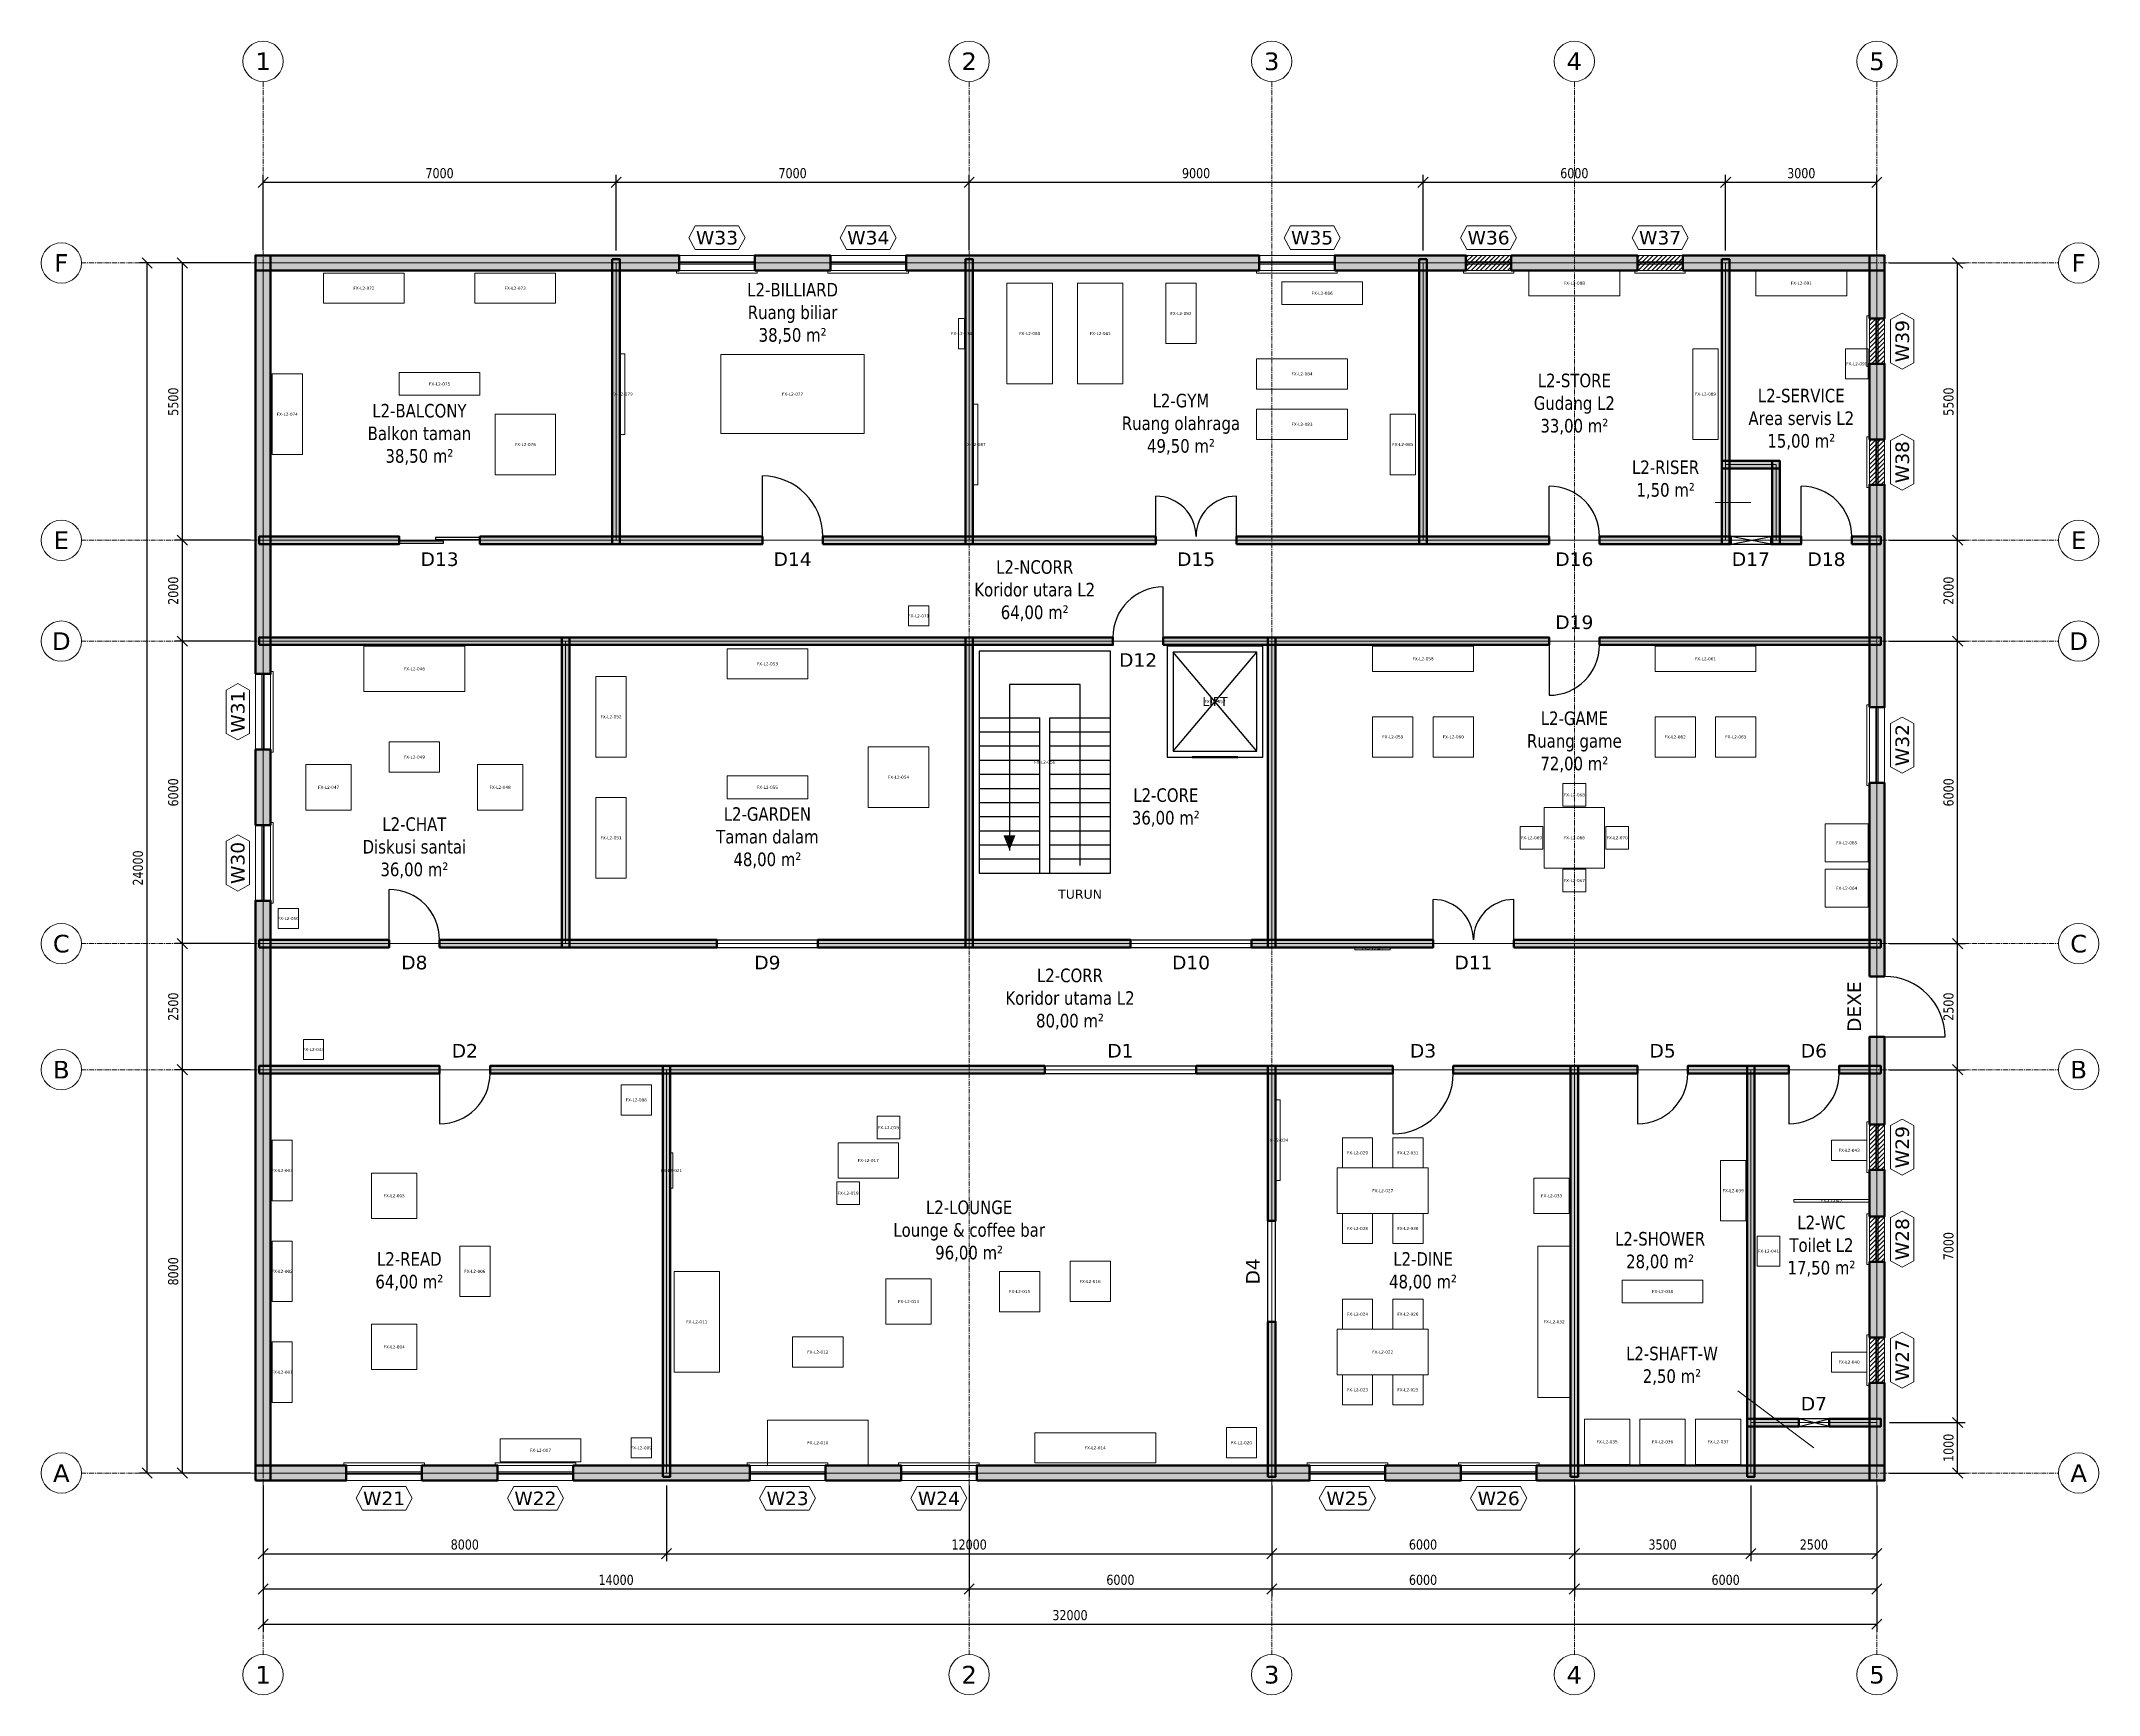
# Model space of a CAD drawing. Header units: millimetres. Extents: x -4400 to 36400, y -4400 to 28400.
import ezdxf
from ezdxf.enums import TextEntityAlignment as Align

# ---------------------------------------------------------------- set-up
doc = ezdxf.new("R2010")
doc.units = ezdxf.units.MM
doc.linetypes.add('CENTER', pattern=[5.08, 3.175, -0.635, 0.635, -0.635])
doc.linetypes.add('DASHED', pattern=[1.524, 1.27, -0.254])
for name, color, linetype, lineweight, true_color in [('A-ANNO-DIMS', 7, 'Continuous', 18, 0x2f4238), ('A-ANNO-RMNM', 7, 'Continuous', 18, 0x22302a), ('A-DOOR', 7, 'Continuous', 25, 0x1f4d3a), ('A-DOOR-IDEN', 7, 'Continuous', 13, 0x3d5a4c), ('A-FURN', 7, 'Continuous', 18, 0x8a8076), ('A-FURN-IDEN', 7, 'Continuous', 9, 0x8a8076), ('A-GLAZ', 7, 'Continuous', 18, 0x1f4d3a), ('A-GLAZ-IDEN', 7, 'Continuous', 13, 0x3d5a4c), ('A-GRID', 7, 'CENTER', 13, 0x8fa99b), ('A-GRID-IDEN', 7, 'Continuous', 18, 0x2f4238), ('A-STRS', 7, 'Continuous', 25, 0xb5532f), ('A-WALL', 7, 'Continuous', 50, 0x1f4d3a)]:
    doc.layers.add(name, color=color, linetype=linetype, lineweight=lineweight, true_color=true_color)
doc.layers.add('A-AREA', color=7, linetype='Continuous', lineweight=13, true_color=0xa0b4aa, plot=False)
doc.styles.add('KR-SANS', font='DejaVuSans.ttf', dxfattribs={"width": 0.8})
doc.dimstyles.new('KR-100', dxfattribs={"dimscale": 100, "dimtxt": 2, "dimasz": 0, "dimexe": 1.5, "dimexo": 1, "dimgap": 0.8, "dimtad": 1, "dimdec": 0, "dimtxsty": 'KR-SANS', "dimtsz": 1, "dimcen": 2.5, "dimclrd": 256, "dimclre": 256, "dimclrt": 256, "dimazin": 3, "dimtfac": 1, "dimtmove": 0, "dimatfit": 3, "dimarcsym": 0})

msp = doc.modelspace()

# ---------------------------------------------------------------- hatches: boundary and pattern name
at = {"layer": 'A-WALL', "true_color": 0x1f4d3a}
h = msp.add_hatch(color=119, dxfattribs=at)
h.dxf.hatch_style = 1
h.paths.add_polyline_path([(-150, 23850), (8250, 23850), (8250, 24150), (-150, 24150)])
h = msp.add_hatch(color=119, dxfattribs=at)
h.dxf.hatch_style = 1
h.paths.add_polyline_path([(-150, 15850), (150, 15850), (150, 24150), (-150, 24150)])
at = {"layer": 'A-WALL', "true_color": 0x4e7a64}
h = msp.add_hatch(color=117, dxfattribs=at)
h.dxf.hatch_style = 1
h.paths.add_polyline_path([(6925, 18425), (7075, 18425), (7075, 24075), (6925, 24075)])
at = {"layer": 'A-WALL', "true_color": 0x1f4d3a}
h = msp.add_hatch(color=119, dxfattribs=at)
h.dxf.hatch_style = 1
h.paths.add_polyline_path([(9750, 23850), (11250, 23850), (11250, 24150), (9750, 24150)])
h = msp.add_hatch(color=119, dxfattribs=at)
h.dxf.hatch_style = 1
h.paths.add_polyline_path([(12750, 23850), (19750, 23850), (19750, 24150), (12750, 24150)])
at = {"layer": 'A-WALL', "true_color": 0x4e7a64}
h = msp.add_hatch(color=117, dxfattribs=at)
h.dxf.hatch_style = 1
h.paths.add_polyline_path([(13925, 18425), (14075, 18425), (14075, 24075), (13925, 24075)])
at = {"layer": 'A-WALL', "true_color": 0x1f4d3a}
h = msp.add_hatch(color=119, dxfattribs=at)
h.dxf.hatch_style = 1
h.paths.add_polyline_path([(21250, 23850), (23850, 23850), (23850, 24150), (21250, 24150)])
at = {"layer": 'A-WALL', "true_color": 0x4e7a64}
h = msp.add_hatch(color=117, dxfattribs=at)
h.dxf.hatch_style = 1
h.paths.add_polyline_path([(22925, 18425), (23075, 18425), (23075, 24075), (22925, 24075)])
at = {"layer": 'A-WALL', "true_color": 0x1f4d3a}
h = msp.add_hatch(color=119, dxfattribs=at)
h.dxf.hatch_style = 1
h.paths.add_polyline_path([(24750, 23850), (27250, 23850), (27250, 24150), (24750, 24150)])
h = msp.add_hatch(color=119, dxfattribs=at)
h.dxf.hatch_style = 1
h.paths.add_polyline_path([(28150, 23850), (32150, 23850), (32150, 24150), (28150, 24150)])
at = {"layer": 'A-WALL', "true_color": 0x4e7a64}
h = msp.add_hatch(color=117, dxfattribs=at)
h.dxf.hatch_style = 1
h.paths.add_polyline_path([(28925, 18425), (29075, 18425), (29075, 24075), (28925, 24075)])
at = {"layer": 'A-WALL', "true_color": 0x1f4d3a}
h = msp.add_hatch(color=119, dxfattribs=at)
h.dxf.hatch_style = 1
h.paths.add_polyline_path([(31850, 22900), (32150, 22900), (32150, 24150), (31850, 24150)])
h = msp.add_hatch(color=119, dxfattribs=at)
h.dxf.hatch_style = 1
h.paths.add_polyline_path([(31850, 20500), (32150, 20500), (32150, 22000), (31850, 22000)])
at = {"layer": 'A-WALL', "true_color": 0x4e7a64}
h = msp.add_hatch(color=117, dxfattribs=at)
h.dxf.hatch_style = 1
h.paths.add_polyline_path([(28925, 19925), (30075, 19925), (30075, 20075), (28925, 20075)])
h = msp.add_hatch(color=117, dxfattribs=at)
h.dxf.hatch_style = 1
h.paths.add_polyline_path([(29925, 18425), (30075, 18425), (30075, 20075), (29925, 20075)])
at = {"layer": 'A-WALL', "true_color": 0x1f4d3a}
h = msp.add_hatch(color=119, dxfattribs=at)
h.dxf.hatch_style = 1
h.paths.add_polyline_path([(31850, 15188), (32150, 15188), (32150, 19600), (31850, 19600)])
at = {"layer": 'A-WALL', "true_color": 0x4e7a64}
h = msp.add_hatch(color=117, dxfattribs=at)
h.dxf.hatch_style = 1
h.paths.add_polyline_path([(-75, 18425), (2700, 18425), (2700, 18575), (-75, 18575)])
h = msp.add_hatch(color=117, dxfattribs=at)
h.dxf.hatch_style = 1
h.paths.add_polyline_path([(4300, 18425), (9900, 18425), (9900, 18575), (4300, 18575)])
h = msp.add_hatch(color=117, dxfattribs=at)
h.dxf.hatch_style = 1
h.paths.add_polyline_path([(11100, 18425), (17700, 18425), (17700, 18575), (11100, 18575)])
h = msp.add_hatch(color=117, dxfattribs=at)
h.dxf.hatch_style = 1
h.paths.add_polyline_path([(19300, 18425), (25500, 18425), (25500, 18575), (19300, 18575)])
h = msp.add_hatch(color=117, dxfattribs=at)
h.dxf.hatch_style = 1
h.paths.add_polyline_path([(26500, 18425), (29100, 18425), (29100, 18575), (26500, 18575)])
h = msp.add_hatch(color=117, dxfattribs=at)
h.dxf.hatch_style = 1
h.paths.add_polyline_path([(29900, 18425), (30500, 18425), (30500, 18575), (29900, 18575)])
h = msp.add_hatch(color=117, dxfattribs=at)
h.dxf.hatch_style = 1
h.paths.add_polyline_path([(31500, 18425), (32075, 18425), (32075, 18575), (31500, 18575)])
h = msp.add_hatch(color=117, dxfattribs=at)
h.dxf.hatch_style = 1
h.paths.add_polyline_path([(-75, 16425), (16850, 16425), (16850, 16575), (-75, 16575)])
h = msp.add_hatch(color=117, dxfattribs=at)
h.dxf.hatch_style = 1
h.paths.add_polyline_path([(5925, 10425), (6075, 10425), (6075, 16575), (5925, 16575)])
h = msp.add_hatch(color=117, dxfattribs=at)
h.dxf.hatch_style = 1
h.paths.add_polyline_path([(13925, 10425), (14075, 10425), (14075, 16575), (13925, 16575)])
h = msp.add_hatch(color=117, dxfattribs=at)
h.dxf.hatch_style = 1
h.paths.add_polyline_path([(17850, 16425), (25500, 16425), (25500, 16575), (17850, 16575)])
h = msp.add_hatch(color=117, dxfattribs=at)
h.dxf.hatch_style = 1
h.paths.add_polyline_path([(19925, 10425), (20075, 10425), (20075, 16575), (19925, 16575)])
h = msp.add_hatch(color=117, dxfattribs=at)
h.dxf.hatch_style = 1
h.paths.add_polyline_path([(26500, 16425), (32075, 16425), (32075, 16575), (26500, 16575)])
at = {"layer": 'A-WALL', "true_color": 0x1f4d3a}
h = msp.add_hatch(color=119, dxfattribs=at)
h.dxf.hatch_style = 1
h.paths.add_polyline_path([(-150, 12850), (150, 12850), (150, 14350), (-150, 14350)])
h = msp.add_hatch(color=119, dxfattribs=at)
h.dxf.hatch_style = 1
h.paths.add_polyline_path([(31850, 9850), (32150, 9850), (32150, 13688), (31850, 13688)])
h = msp.add_hatch(color=119, dxfattribs=at)
h.dxf.hatch_style = 1
h.paths.add_polyline_path([(-150, -150), (150, -150), (150, 11350), (-150, 11350)])
at = {"layer": 'A-WALL', "true_color": 0x4e7a64}
h = msp.add_hatch(color=117, dxfattribs=at)
h.dxf.hatch_style = 1
h.paths.add_polyline_path([(-75, 10425), (2500, 10425), (2500, 10575), (-75, 10575)])
h = msp.add_hatch(color=117, dxfattribs=at)
h.dxf.hatch_style = 1
h.paths.add_polyline_path([(3500, 10425), (9000, 10425), (9000, 10575), (3500, 10575)])
h = msp.add_hatch(color=117, dxfattribs=at)
h.dxf.hatch_style = 1
h.paths.add_polyline_path([(11000, 10425), (17200, 10425), (17200, 10575), (11000, 10575)])
h = msp.add_hatch(color=117, dxfattribs=at)
h.dxf.hatch_style = 1
h.paths.add_polyline_path([(19600, 10425), (23200, 10425), (23200, 10575), (19600, 10575)])
h = msp.add_hatch(color=117, dxfattribs=at)
h.dxf.hatch_style = 1
h.paths.add_polyline_path([(24800, 10425), (32075, 10425), (32075, 10575), (24800, 10575)])
at = {"layer": 'A-WALL', "true_color": 0x1f4d3a}
h = msp.add_hatch(color=119, dxfattribs=at)
h.dxf.hatch_style = 1
h.paths.add_polyline_path([(31850, 6913), (32150, 6913), (32150, 8650), (31850, 8650)])
at = {"layer": 'A-WALL', "true_color": 0x4e7a64}
h = msp.add_hatch(color=117, dxfattribs=at)
h.dxf.hatch_style = 1
h.paths.add_polyline_path([(-75, 7925), (3500, 7925), (3500, 8075), (-75, 8075)])
h = msp.add_hatch(color=117, dxfattribs=at)
h.dxf.hatch_style = 1
h.paths.add_polyline_path([(4500, 7925), (15500, 7925), (15500, 8075), (4500, 8075)])
h = msp.add_hatch(color=117, dxfattribs=at)
h.dxf.hatch_style = 1
h.paths.add_polyline_path([(7925, -75), (8075, -75), (8075, 8075), (7925, 8075)])
h = msp.add_hatch(color=117, dxfattribs=at)
h.dxf.hatch_style = 1
h.paths.add_polyline_path([(18500, 7925), (22400, 7925), (22400, 8075), (18500, 8075)])
h = msp.add_hatch(color=117, dxfattribs=at)
h.dxf.hatch_style = 1
h.paths.add_polyline_path([(19925, 5000), (20075, 5000), (20075, 8075), (19925, 8075)])
h = msp.add_hatch(color=117, dxfattribs=at)
h.dxf.hatch_style = 1
h.paths.add_polyline_path([(23600, 7925), (27250, 7925), (27250, 8075), (23600, 8075)])
h = msp.add_hatch(color=117, dxfattribs=at)
h.dxf.hatch_style = 1
h.paths.add_polyline_path([(25925, -75), (26075, -75), (26075, 8075), (25925, 8075)])
h = msp.add_hatch(color=117, dxfattribs=at)
h.dxf.hatch_style = 1
h.paths.add_polyline_path([(28250, 7925), (30250, 7925), (30250, 8075), (28250, 8075)])
h = msp.add_hatch(color=117, dxfattribs=at)
h.dxf.hatch_style = 1
h.paths.add_polyline_path([(29425, -75), (29575, -75), (29575, 8075), (29425, 8075)])
h = msp.add_hatch(color=117, dxfattribs=at)
h.dxf.hatch_style = 1
h.paths.add_polyline_path([(31250, 7925), (32075, 7925), (32075, 8075), (31250, 8075)])
at = {"layer": 'A-WALL', "true_color": 0x1f4d3a}
h = msp.add_hatch(color=119, dxfattribs=at)
h.dxf.hatch_style = 1
h.paths.add_polyline_path([(31850, 5088), (32150, 5088), (32150, 6013), (31850, 6013)])
h = msp.add_hatch(color=119, dxfattribs=at)
h.dxf.hatch_style = 1
h.paths.add_polyline_path([(31850, 2688), (32150, 2688), (32150, 4188), (31850, 4188)])
at = {"layer": 'A-WALL', "true_color": 0x4e7a64}
h = msp.add_hatch(color=117, dxfattribs=at)
h.dxf.hatch_style = 1
h.paths.add_polyline_path([(19925, -75), (20075, -75), (20075, 3000), (19925, 3000)])
at = {"layer": 'A-WALL', "true_color": 0x1f4d3a}
h = msp.add_hatch(color=119, dxfattribs=at)
h.dxf.hatch_style = 1
h.paths.add_polyline_path([(31850, -150), (32150, -150), (32150, 1788), (31850, 1788)])
at = {"layer": 'A-WALL', "true_color": 0x4e7a64}
h = msp.add_hatch(color=117, dxfattribs=at)
h.dxf.hatch_style = 1
h.paths.add_polyline_path([(29425, 925), (30450, 925), (30450, 1075), (29425, 1075)])
h = msp.add_hatch(color=117, dxfattribs=at)
h.dxf.hatch_style = 1
h.paths.add_polyline_path([(31050, 925), (32075, 925), (32075, 1075), (31050, 1075)])
at = {"layer": 'A-WALL', "true_color": 0x1f4d3a}
h = msp.add_hatch(color=119, dxfattribs=at)
h.dxf.hatch_style = 1
h.paths.add_polyline_path([(-150, -150), (1650, -150), (1650, 150), (-150, 150)])
h = msp.add_hatch(color=119, dxfattribs=at)
h.dxf.hatch_style = 1
h.paths.add_polyline_path([(3150, -150), (4650, -150), (4650, 150), (3150, 150)])
h = msp.add_hatch(color=119, dxfattribs=at)
h.dxf.hatch_style = 1
h.paths.add_polyline_path([(6150, -150), (9650, -150), (9650, 150), (6150, 150)])
h = msp.add_hatch(color=119, dxfattribs=at)
h.dxf.hatch_style = 1
h.paths.add_polyline_path([(11150, -150), (12650, -150), (12650, 150), (11150, 150)])
h = msp.add_hatch(color=119, dxfattribs=at)
h.dxf.hatch_style = 1
h.paths.add_polyline_path([(14150, -150), (20750, -150), (20750, 150), (14150, 150)])
h = msp.add_hatch(color=119, dxfattribs=at)
h.dxf.hatch_style = 1
h.paths.add_polyline_path([(22250, -150), (23750, -150), (23750, 150), (22250, 150)])
h = msp.add_hatch(color=119, dxfattribs=at)
h.dxf.hatch_style = 1
h.paths.add_polyline_path([(25250, -150), (32150, -150), (32150, 150), (25250, 150)])

# ---------------------------------------------------------------- linework, layer by layer
at = {"layer": 'A-ANNO-RMNM'}
for p, q in [((29500, 19250), (28790.2, 19250)), ((30750, 500), (29241.4, 1629.9))]:
    msp.add_line(p, q, dxfattribs=at)
at = {"layer": 'A-AREA'}
for points in [[(0, 18500), (7000, 18500), (7000, 24000), (0, 24000)], [(7000, 18500), (14000, 18500), (14000, 24000), (7000, 24000)], [(14000, 18500), (23000, 18500), (23000, 24000), (14000, 24000)], [(23000, 18500), (29000, 18500), (29000, 24000), (23000, 24000)], [(29000, 20000), (30000, 20000), (30000, 18500), (32000, 18500), (32000, 24000), (29000, 24000)], [(29000, 18500), (30000, 18500), (30000, 20000), (29000, 20000)], [(0, 16500), (32000, 16500), (32000, 18500), (0, 18500)], [(0, 10500), (6000, 10500), (6000, 16500), (0, 16500)], [(6000, 10500), (14000, 10500), (14000, 16500), (6000, 16500)], [(14000, 10500), (20000, 10500), (20000, 16500), (14000, 16500)], [(20000, 10500), (32000, 10500), (32000, 16500), (20000, 16500)], [(0, 8000), (32000, 8000), (32000, 10500), (0, 10500)], [(0, 0), (8000, 0), (8000, 8000), (0, 8000)], [(8000, 0), (20000, 0), (20000, 8000), (8000, 8000)], [(20000, 0), (26000, 0), (26000, 8000), (20000, 8000)], [(26000, 0), (29500, 0), (29500, 8000), (26000, 8000)], [(29500, 1000), (32000, 1000), (32000, 8000), (29500, 8000)], [(29500, 0), (32000, 0), (32000, 1000), (29500, 1000)]]:
    msp.add_lwpolyline(points, close=True, dxfattribs=at)
at = {"layer": 'A-DOOR'}
for p, q in [((9900, 18575), (9900, 19775)), ((17700, 18575), (17700, 19375)), ((19300, 18575), (19300, 19375)), ((25500, 18575), (25500, 19575)), ((30500, 18575), (30500, 19575)), ((29100, 18425), (29900, 18575)), ((29900, 18425), (29100, 18575)), ((17850, 16575), (17850, 17575)), ((25500, 16425), (25500, 15425)), ((2500, 10575), (2500, 11575)), ((23200, 10575), (23200, 11375)), ((24800, 10575), (24800, 11375)), ((32150, 8650), (33350, 8650)), ((3500, 7925), (3500, 6925)), ((22400, 7925), (22400, 6725)), ((27250, 7925), (27250, 6925)), ((30250, 7925), (30250, 6925)), ((30450, 925), (31050, 1075)), ((31050, 925), (30450, 1075))]:
    msp.add_line(p, q, dxfattribs=at)
at = {"layer": 'A-DOOR', "linetype": 'DASHED', "ltscale": 8}
for p, q in [((9000, 10575), (11000, 10575)), ((9000, 10425), (11000, 10425)), ((17200, 10575), (19600, 10575)), ((17200, 10425), (19600, 10425)), ((15500, 8075), (18500, 8075)), ((15500, 7925), (18500, 7925)), ((19925, 3000), (19925, 5000)), ((20075, 3000), (20075, 5000))]:
    msp.add_line(p, q, dxfattribs=at)
at = {"layer": 'A-DOOR'}
for points in [[(2700, 18445), (3580, 18445), (3580, 18485), (2700, 18485)], [(3420, 18515), (4300, 18515), (4300, 18555), (3420, 18555)], [(29100, 18425), (29900, 18425), (29900, 18575), (29100, 18575)], [(30450, 925), (31050, 925), (31050, 1075), (30450, 1075)]]:
    msp.add_lwpolyline(points, close=True, dxfattribs=at)
for centre, radius, start, end in [((9900, 18575), 1200, 0, 90), ((17700, 18575), 800, 0, 90), ((19300, 18575), 800, 90, 180), ((25500, 18575), 1000, 0, 90), ((30500, 18575), 1000, 0, 90), ((17850, 16575), 1000, 90, 180), ((25500, 16425), 1000, 270, 0), ((2500, 10575), 1000, 0, 90), ((23200, 10575), 800, 0, 90), ((24800, 10575), 800, 90, 180), ((32150, 8650), 1200, 0, 90), ((3500, 7925), 1000, 270, 0), ((22400, 7925), 1200, 270, 0), ((27250, 7925), 1000, 270, 0), ((30250, 7925), 1000, 270, 0)]:
    msp.add_arc(centre, radius, start, end, dxfattribs=at)
at = {"layer": 'A-FURN'}
for points in [[(1200, 23200), (2800, 23200), (2800, 23800), (1200, 23800)], [(4200, 23200), (5800, 23200), (5800, 23800), (4200, 23800)], [(25100, 23350), (26900, 23350), (26900, 23850), (25100, 23850)], [(29600, 23350), (31400, 23350), (31400, 23850), (29600, 23850)], [(15650, 23600), (14750, 23600), (14750, 21600), (15650, 21600)], [(17050, 23600), (16150, 23600), (16150, 21600), (17050, 21600)], [(18500, 23600), (17900, 23600), (17900, 22400), (18500, 22400)], [(20200, 23175), (21800, 23175), (21800, 23625), (20200, 23625)], [(13790, 22900), (13790, 22300), (13910, 22300), (13910, 22900)], [(7170, 20600), (7170, 22200), (7070, 22200), (7070, 20600)], [(9080, 20615), (11920, 20615), (11920, 22185), (9080, 22185)], [(19700, 21500), (21500, 21500), (21500, 22100), (19700, 22100)], [(28350, 22300), (28350, 20500), (28850, 20500), (28850, 22300)], [(31375, 22300), (31375, 21700), (31825, 21700), (31825, 22300)], [(780, 20200), (780, 21800), (180, 21800), (180, 20200)], [(4300, 21825), (2700, 21825), (2700, 21375), (4300, 21375)], [(4600, 19800), (5800, 19800), (5800, 21000), (4600, 21000)], [(14170, 19600), (14170, 21200), (14070, 21200), (14070, 19600)], [(19700, 20500), (21500, 20500), (21500, 21100), (19700, 21100)], [(22350, 21000), (22350, 19800), (22850, 19800), (22850, 21000)], [(12800, 16800), (13200, 16800), (13200, 17200), (12800, 17200)], [(2000, 15500), (4000, 15500), (4000, 16400), (2000, 16400)], [(9200, 15750), (10800, 15750), (10800, 16350), (9200, 16350)], [(22000, 15900), (24000, 15900), (24000, 16400), (22000, 16400)], [(27600, 15900), (29600, 15900), (29600, 16400), (27600, 16400)], [(7200, 14200), (7200, 15800), (6600, 15800), (6600, 14200)], [(22800, 15000), (22000, 15000), (22000, 14200), (22800, 14200)], [(24000, 15000), (23200, 15000), (23200, 14200), (24000, 14200)], [(28400, 15000), (27600, 15000), (27600, 14200), (28400, 14200)], [(29600, 15000), (28800, 15000), (28800, 14200), (29600, 14200)], [(2500, 13900), (3500, 13900), (3500, 14500), (2500, 14500)], [(12000, 13200), (13200, 13200), (13200, 14400), (12000, 14400)], [(1750, 13150), (1750, 14050), (850, 14050), (850, 13150)], [(4250, 14050), (4250, 13150), (5150, 13150), (5150, 14050)], [(10800, 13825), (9200, 13825), (9200, 13375), (10800, 13375)], [(25775, 13225), (26225, 13225), (26225, 13675), (25775, 13675)], [(7200, 11800), (7200, 13400), (6600, 13400), (6600, 11800)], [(25400, 12000), (26600, 12000), (26600, 13200), (25400, 13200)], [(25375, 12375), (25375, 12825), (24925, 12825), (24925, 12375)], [(26625, 12825), (26625, 12375), (27075, 12375), (27075, 12825)], [(30975, 12875), (30975, 12125), (31825, 12125), (31825, 12875)], [(26225, 11975), (25775, 11975), (25775, 11525), (26225, 11525)], [(30975, 11975), (30975, 11225), (31825, 11225), (31825, 11975)], [(300, 10800), (700, 10800), (700, 11200), (300, 11200)], [(22350, 10425), (21650, 10425), (21650, 10375), (22350, 10375)], [(800, 8200), (1200, 8200), (1200, 8600), (800, 8600)], [(7100, 7100), (7700, 7100), (7700, 7700), (7100, 7700)], [(20170, 5800), (20170, 7400), (20070, 7400), (20070, 5800)], [(12175, 6625), (12625, 6625), (12625, 7075), (12175, 7075)], [(580, 5400), (580, 6600), (180, 6600), (180, 5400)], [(11400, 5850), (12600, 5850), (12600, 6550), (11400, 6550)], [(21400, 6050), (22000, 6050), (22000, 6650), (21400, 6650)], [(22400, 6050), (23000, 6050), (23000, 6650), (22400, 6650)], [(31100, 6600), (31100, 6200), (31800, 6200), (31800, 6600)], [(8125, 5650), (8125, 6350), (8075, 6350), (8075, 5650)], [(28900, 6200), (28900, 5000), (29400, 5000), (29400, 6200)], [(2150, 5950), (2150, 5050), (3050, 5050), (3050, 5950)], [(11825, 5775), (11375, 5775), (11375, 5325), (11825, 5325)], [(21300, 5150), (23100, 5150), (23100, 6050), (21300, 6050)], [(25200, 5850), (25200, 5150), (25900, 5150), (25900, 5850)], [(30350, 5375), (31850, 5375), (31850, 5425), (30350, 5425)], [(22000, 5150), (21400, 5150), (21400, 4550), (22000, 4550)], [(23000, 5150), (22400, 5150), (22400, 4550), (23000, 4550)], [(580, 3400), (580, 4600), (180, 4600), (180, 3400)], [(4500, 3500), (4500, 4500), (3900, 4500), (3900, 3500)], [(25275, 4500), (25275, 1500), (25925, 1500), (25925, 4500)], [(30075, 4100), (30075, 4700), (29625, 4700), (29625, 4100)], [(16000, 3400), (16800, 3400), (16800, 4200), (16000, 4200)], [(8150, 4000), (8150, 2000), (9050, 2000), (9050, 4000)], [(13250, 2950), (13250, 3850), (12350, 3850), (12350, 2950)], [(14600, 3200), (15400, 3200), (15400, 4000), (14600, 4000)], [(26950, 3375), (28550, 3375), (28550, 3825), (26950, 3825)], [(21400, 2850), (22000, 2850), (22000, 3450), (21400, 3450)], [(22400, 2850), (23000, 2850), (23000, 3450), (22400, 3450)], [(2150, 2950), (2150, 2050), (3050, 2050), (3050, 2950)], [(580, 1400), (580, 2600), (180, 2600), (180, 1400)], [(10500, 2100), (11500, 2100), (11500, 2700), (10500, 2700)], [(21300, 1950), (23100, 1950), (23100, 2850), (21300, 2850)], [(31100, 2400), (31100, 2000), (31800, 2000), (31800, 2400)], [(22000, 1950), (21400, 1950), (21400, 1350), (22000, 1350)], [(23000, 1950), (22400, 1950), (22400, 1350), (23000, 1350)], [(12000, 1050), (10000, 1050), (10000, 150), (12000, 150)], [(19100, 300), (19700, 300), (19700, 900), (19100, 900)], [(27100, 1070), (26200, 1070), (26200, 170), (27100, 170)], [(28200, 1070), (27300, 1070), (27300, 170), (28200, 170)], [(29300, 1070), (28400, 1070), (28400, 170), (29300, 170)], [(6300, 675), (4700, 675), (4700, 225), (6300, 225)], [(7300, 300), (7700, 300), (7700, 700), (7300, 700)], [(17700, 800), (15300, 800), (15300, 200), (17700, 200)]]:
    msp.add_lwpolyline(points, close=True, dxfattribs=at)
at = {"layer": 'A-GLAZ'}
for p, q in [((8250, 24150), (9750, 24150)), ((11250, 24150), (12750, 24150)), ((19750, 24150), (21250, 24150)), ((23850, 24150), (24750, 24150)), ((23850, 24105), (23895, 24150)), ((23850, 24015), (23985, 24150)), ((23850, 23925), (24075, 24150)), ((23865, 23850), (24165, 24150)), ((23955, 23850), (24255, 24150)), ((24045, 23850), (24345, 24150)), ((24135, 23850), (24435, 24150)), ((24225, 23850), (24525, 24150)), ((24315, 23850), (24615, 24150)), ((24405, 23850), (24705, 24150)), ((24495, 23850), (24750, 24105)), ((27250, 24150), (28150, 24150)), ((27250, 24105), (27295, 24150)), ((27250, 24015), (27385, 24150)), ((27250, 23925), (27475, 24150)), ((27265, 23850), (27565, 24150)), ((27355, 23850), (27655, 24150)), ((27445, 23850), (27745, 24150)), ((27535, 23850), (27835, 24150)), ((27625, 23850), (27925, 24150)), ((27715, 23850), (28015, 24150)), ((27805, 23850), (28105, 24150)), ((27895, 23850), (28150, 24105)), ((8250, 24025), (9750, 24025)), ((8250, 23975), (9750, 23975)), ((8250, 23850), (9750, 23850)), ((11250, 24025), (12750, 24025)), ((11250, 23975), (12750, 23975)), ((11250, 23850), (12750, 23850)), ((19750, 24025), (21250, 24025)), ((19750, 23975), (21250, 23975)), ((19750, 23850), (21250, 23850)), ((23850, 24025), (24750, 24025)), ((23850, 23975), (24750, 23975)), ((23850, 23850), (24750, 23850)), ((24585, 23850), (24750, 24015)), ((24675, 23850), (24750, 23925)), ((27250, 24025), (28150, 24025)), ((27250, 23975), (28150, 23975)), ((27250, 23850), (28150, 23850)), ((27985, 23850), (28150, 24015)), ((28075, 23850), (28150, 23925)), ((31850, 22000), (31850, 22900)), ((31850, 22855), (31895, 22900)), ((31850, 22765), (31985, 22900)), ((31850, 22675), (32075, 22900)), ((31850, 22585), (32150, 22885)), ((31975, 22000), (31975, 22900)), ((32025, 22000), (32025, 22900)), ((32150, 22000), (32150, 22900)), ((31850, 22495), (32150, 22795)), ((31850, 22405), (32150, 22705)), ((31850, 22315), (32150, 22615)), ((31850, 22225), (32150, 22525)), ((31850, 22135), (32150, 22435)), ((31850, 22045), (32150, 22345)), ((31895, 22000), (32150, 22255)), ((31985, 22000), (32150, 22165)), ((32075, 22000), (32150, 22075)), ((31850, 19600), (31850, 20500)), ((31850, 20455), (31895, 20500)), ((31850, 20365), (31985, 20500)), ((31850, 20275), (32075, 20500)), ((31850, 20185), (32150, 20485)), ((31975, 19600), (31975, 20500)), ((32025, 19600), (32025, 20500)), ((32150, 19600), (32150, 20500)), ((31850, 20095), (32150, 20395)), ((31850, 20005), (32150, 20305)), ((31850, 19915), (32150, 20215)), ((31850, 19825), (32150, 20125)), ((31850, 19735), (32150, 20035)), ((31850, 19645), (32150, 19945)), ((31895, 19600), (32150, 19855)), ((31985, 19600), (32150, 19765)), ((32075, 19600), (32150, 19675)), ((-150, 14350), (-150, 15850)), ((-25, 14350), (-25, 15850)), ((25, 14350), (25, 15850)), ((150, 14350), (150, 15850)), ((31850, 13688), (31850, 15188)), ((31975, 13688), (31975, 15188)), ((32025, 13688), (32025, 15188)), ((32150, 13688), (32150, 15188)), ((-150, 11350), (-150, 12850)), ((-25, 11350), (-25, 12850)), ((25, 11350), (25, 12850)), ((150, 11350), (150, 12850)), ((31850, 6013), (31850, 6913)), ((31850, 6868), (31895, 6913)), ((31850, 6778), (31985, 6913)), ((31850, 6688), (32075, 6913)), ((31850, 6598), (32150, 6898)), ((31850, 6508), (32150, 6808)), ((31850, 6418), (32150, 6718)), ((31850, 6328), (32150, 6628)), ((31850, 6238), (32150, 6538)), ((31975, 6013), (31975, 6913)), ((32025, 6013), (32025, 6913)), ((32150, 6013), (32150, 6913)), ((31850, 6148), (32150, 6448)), ((31850, 6058), (32150, 6358)), ((31895, 6013), (32150, 6268)), ((31985, 6013), (32150, 6178)), ((32075, 6013), (32150, 6088)), ((31850, 4188), (31850, 5088)), ((31850, 5043), (31895, 5088)), ((31850, 4953), (31985, 5088)), ((31850, 4863), (32075, 5088)), ((31850, 4773), (32150, 5073)), ((31850, 4683), (32150, 4983)), ((31975, 4188), (31975, 5088)), ((32025, 4188), (32025, 5088)), ((32150, 4188), (32150, 5088)), ((31850, 4593), (32150, 4893)), ((31850, 4503), (32150, 4803)), ((31850, 4413), (32150, 4713)), ((31850, 4323), (32150, 4623)), ((31850, 4233), (32150, 4533)), ((31895, 4188), (32150, 4443)), ((31985, 4188), (32150, 4353)), ((32075, 4188), (32150, 4263)), ((31850, 1788), (31850, 2688)), ((31850, 2643), (31895, 2688)), ((31850, 2553), (31985, 2688)), ((31850, 2463), (32075, 2688)), ((31850, 2373), (32150, 2673)), ((31850, 2283), (32150, 2583)), ((31850, 2193), (32150, 2493)), ((31975, 1788), (31975, 2688)), ((32025, 1788), (32025, 2688)), ((32150, 1788), (32150, 2688)), ((31850, 2103), (32150, 2403)), ((31850, 2013), (32150, 2313)), ((31850, 1923), (32150, 2223)), ((31850, 1833), (32150, 2133)), ((31895, 1788), (32150, 2043)), ((31985, 1788), (32150, 1953)), ((32075, 1788), (32150, 1863)), ((1650, 150), (3150, 150)), ((1650, 25), (3150, 25)), ((4650, 150), (6150, 150)), ((4650, 25), (6150, 25)), ((9650, 150), (11150, 150)), ((9650, 25), (11150, 25)), ((12650, 150), (14150, 150)), ((12650, 25), (14150, 25)), ((20750, 150), (22250, 150)), ((20750, 25), (22250, 25)), ((23750, 150), (25250, 150)), ((23750, 25), (25250, 25)), ((1650, -25), (3150, -25)), ((1650, -150), (3150, -150)), ((4650, -25), (6150, -25)), ((4650, -150), (6150, -150)), ((9650, -25), (11150, -25)), ((9650, -150), (11150, -150)), ((12650, -25), (14150, -25)), ((12650, -150), (14150, -150)), ((20750, -25), (22250, -25)), ((20750, -150), (22250, -150)), ((23750, -25), (25250, -25)), ((23750, -150), (25250, -150))]:
    msp.add_line(p, q, dxfattribs=at)
for points in [[(8200, 23850), (8200, 23800), (9800, 23800), (9800, 23850)], [(11200, 23850), (11200, 23800), (12800, 23800), (12800, 23850)], [(19700, 23850), (19700, 23800), (21300, 23800), (21300, 23850)], [(23800, 23850), (23800, 23800), (24800, 23800), (24800, 23850)], [(27200, 23850), (27200, 23800), (28200, 23800), (28200, 23850)], [(31850, 21950), (31800, 21950), (31800, 22950), (31850, 22950)], [(31850, 19550), (31800, 19550), (31800, 20550), (31850, 20550)], [(150, 14300), (200, 14300), (200, 15900), (150, 15900)], [(31850, 13638), (31800, 13638), (31800, 15238), (31850, 15238)], [(150, 11300), (200, 11300), (200, 12900), (150, 12900)], [(31850, 5963), (31800, 5963), (31800, 6963), (31850, 6963)], [(31850, 4138), (31800, 4138), (31800, 5138), (31850, 5138)], [(31850, 1738), (31800, 1738), (31800, 2738), (31850, 2738)], [(1600, 150), (1600, 200), (3200, 200), (3200, 150)], [(4600, 150), (4600, 200), (6200, 200), (6200, 150)], [(9600, 150), (9600, 200), (11200, 200), (11200, 150)], [(12600, 150), (12600, 200), (14200, 200), (14200, 150)], [(20700, 150), (20700, 200), (22300, 200), (22300, 150)], [(23700, 150), (23700, 200), (25300, 200), (25300, 150)]]:
    msp.add_lwpolyline(points, dxfattribs=at)
at = {"layer": 'A-GLAZ-IDEN'}
for points in [[(8443.6, 24501.8), (8570.7, 24733.7), (9429.3, 24733.7), (9556.4, 24501.8), (9429.3, 24270), (8570.7, 24270)], [(11443.6, 24501.8), (11570.7, 24733.7), (12429.3, 24733.7), (12556.4, 24501.8), (12429.3, 24270), (11570.7, 24270)], [(20243.6, 24501.8), (20370.7, 24733.7), (21229.3, 24733.7), (21356.4, 24501.8), (21229.3, 24270), (20370.7, 24270)], [(23743.6, 24501.8), (23870.7, 24733.7), (24729.3, 24733.7), (24856.4, 24501.8), (24729.3, 24270), (23870.7, 24270)], [(27143.6, 24501.8), (27270.7, 24733.7), (28129.3, 24733.7), (28256.4, 24501.8), (28129.3, 24270), (27270.7, 24270)], [(32501.8, 21893.6), (32270, 22020.7), (32270, 22879.3), (32501.8, 23006.4), (32733.7, 22879.3), (32733.7, 22020.7)], [(32501.8, 19493.6), (32270, 19620.7), (32270, 20479.3), (32501.8, 20606.4), (32733.7, 20479.3), (32733.7, 19620.7)], [(-501.8, 14543.6), (-733.7, 14670.7), (-733.7, 15529.3), (-501.8, 15656.4), (-270, 15529.3), (-270, 14670.7)], [(32501.8, 13881.6), (32270, 14008.7), (32270, 14867.3), (32501.8, 14994.4), (32733.7, 14867.3), (32733.7, 14008.7)], [(-501.8, 11543.6), (-733.7, 11670.7), (-733.7, 12529.3), (-501.8, 12656.4), (-270, 12529.3), (-270, 11670.7)], [(32501.8, 5906.6), (32270, 6033.7), (32270, 6892.3), (32501.8, 7019.4), (32733.7, 6892.3), (32733.7, 6033.7)], [(32501.8, 4081.6), (32270, 4208.7), (32270, 5067.3), (32501.8, 5194.4), (32733.7, 5067.3), (32733.7, 4208.7)], [(32501.8, 1681.6), (32270, 1808.7), (32270, 2667.3), (32501.8, 2794.4), (32733.7, 2667.3), (32733.7, 1808.7)], [(1843.6, -501.8), (1970.7, -270), (2829.3, -270), (2956.4, -501.8), (2829.3, -733.7), (1970.7, -733.7)], [(4843.6, -501.8), (4970.7, -270), (5829.3, -270), (5956.4, -501.8), (5829.3, -733.7), (4970.7, -733.7)], [(9843.6, -501.8), (9970.7, -270), (10829.3, -270), (10956.4, -501.8), (10829.3, -733.7), (9970.7, -733.7)], [(12843.6, -501.8), (12970.7, -270), (13829.3, -270), (13956.4, -501.8), (13829.3, -733.7), (12970.7, -733.7)], [(20943.6, -501.8), (21070.7, -270), (21929.3, -270), (22056.4, -501.8), (21929.3, -733.7), (21070.7, -733.7)], [(23943.6, -501.8), (24070.7, -270), (24929.3, -270), (25056.4, -501.8), (24929.3, -733.7), (24070.7, -733.7)]]:
    msp.add_lwpolyline(points, close=True, dxfattribs=at)
at = {"layer": 'A-GRID', "ltscale": 30}
for p, q in [((0, -3600), (0, 27600)), ((14000, -3600), (14000, 27600)), ((20000, -3600), (20000, 27600)), ((26000, -3600), (26000, 27600)), ((32000, -3600), (32000, 27600)), ((-3600, 24000), (35600, 24000)), ((-3600, 18500), (35600, 18500)), ((-3600, 16500), (35600, 16500)), ((-3600, 10500), (35600, 10500)), ((-3600, 8000), (35600, 8000)), ((-3600, 0), (35600, 0))]:
    msp.add_line(p, q, dxfattribs=at)
at = {"layer": 'A-GRID-IDEN'}
for centre in [(0, 28000), (14000, 28000), (20000, 28000), (26000, 28000), (32000, 28000), (-4000, 24000), (36000, 24000), (-4000, 18500), (36000, 18500), (-4000, 16500), (36000, 16500), (-4000, 10500), (36000, 10500), (-4000, 8000), (36000, 8000), (-4000, 0), (36000, 0), (0, -4000), (14000, -4000), (20000, -4000), (26000, -4000), (32000, -4000)]:
    msp.add_circle(centre, 400, dxfattribs=at)
at = {"layer": 'A-STRS'}
for p, q in [((18045, 14320), (19705, 16280)), ((19705, 14320), (18045, 16280)), ((14200, 14980), (15400, 14980)), ((14200, 14700), (15400, 14700)), ((15400, 11900), (15400, 14980)), ((15600, 14980), (16800, 14980)), ((15600, 11900), (15600, 14980)), ((15600, 14700), (16800, 14700)), ((14200, 14420), (15400, 14420)), ((15600, 14420), (16800, 14420)), ((14200, 14140), (15400, 14140)), ((15600, 14140), (16800, 14140)), ((14200, 13860), (15400, 13860)), ((14200, 13580), (15400, 13580)), ((15600, 13860), (16800, 13860)), ((15600, 13580), (16800, 13580)), ((14200, 13300), (15400, 13300)), ((15600, 13300), (16800, 13300)), ((14200, 13020), (15400, 13020)), ((14200, 12740), (15400, 12740)), ((15600, 13020), (16800, 13020)), ((15600, 12740), (16800, 12740)), ((14200, 12460), (15400, 12460)), ((15600, 12460), (16800, 12460)), ((14200, 12180), (15400, 12180)), ((14200, 11900), (15400, 11900)), ((15600, 12180), (16800, 12180)), ((15600, 11900), (16800, 11900))]:
    msp.add_line(p, q, dxfattribs=at)
at = {"layer": 'A-STRS', "lineweight": 50}
msp.add_line((18425, 14200), (19325, 14200), dxfattribs=at)
at = {"layer": 'A-STRS'}
for points in [[(17925, 14200), (19825, 14200), (19825, 16400), (17925, 16400)], [(14200, 11900), (16800, 11900), (16800, 16300), (14200, 16300)], [(18045, 14320), (19705, 14320), (19705, 16280), (18045, 16280)]]:
    msp.add_lwpolyline(points, close=True, dxfattribs=at)
msp.add_lwpolyline([(16200, 12050), (16200, 15640), (14800, 15640), (14800, 12350)], dxfattribs=at)
msp.add_solid([(14800, 12350), (14920, 12650), (14680, 12650)], dxfattribs=at)
at = {"layer": 'A-WALL'}
for points in [[(-150, 23850), (8250, 23850), (8250, 24150), (-150, 24150)], [(-150, 15850), (150, 15850), (150, 24150), (-150, 24150)], [(6925, 18425), (7075, 18425), (7075, 24075), (6925, 24075)], [(9750, 23850), (11250, 23850), (11250, 24150), (9750, 24150)], [(12750, 23850), (19750, 23850), (19750, 24150), (12750, 24150)], [(13925, 18425), (14075, 18425), (14075, 24075), (13925, 24075)], [(21250, 23850), (23850, 23850), (23850, 24150), (21250, 24150)], [(22925, 18425), (23075, 18425), (23075, 24075), (22925, 24075)], [(24750, 23850), (27250, 23850), (27250, 24150), (24750, 24150)], [(28150, 23850), (32150, 23850), (32150, 24150), (28150, 24150)], [(28925, 18425), (29075, 18425), (29075, 24075), (28925, 24075)], [(31850, 22900), (32150, 22900), (32150, 24150), (31850, 24150)], [(31850, 20500), (32150, 20500), (32150, 22000), (31850, 22000)], [(28925, 19925), (30075, 19925), (30075, 20075), (28925, 20075)], [(29925, 18425), (30075, 18425), (30075, 20075), (29925, 20075)], [(31850, 15188), (32150, 15188), (32150, 19600), (31850, 19600)], [(-75, 18425), (2700, 18425), (2700, 18575), (-75, 18575)], [(4300, 18425), (9900, 18425), (9900, 18575), (4300, 18575)], [(11100, 18425), (17700, 18425), (17700, 18575), (11100, 18575)], [(19300, 18425), (25500, 18425), (25500, 18575), (19300, 18575)], [(26500, 18425), (29100, 18425), (29100, 18575), (26500, 18575)], [(29900, 18425), (30500, 18425), (30500, 18575), (29900, 18575)], [(31500, 18425), (32075, 18425), (32075, 18575), (31500, 18575)], [(-75, 16425), (16850, 16425), (16850, 16575), (-75, 16575)], [(5925, 10425), (6075, 10425), (6075, 16575), (5925, 16575)], [(13925, 10425), (14075, 10425), (14075, 16575), (13925, 16575)], [(17850, 16425), (25500, 16425), (25500, 16575), (17850, 16575)], [(19925, 10425), (20075, 10425), (20075, 16575), (19925, 16575)], [(26500, 16425), (32075, 16425), (32075, 16575), (26500, 16575)], [(-150, 12850), (150, 12850), (150, 14350), (-150, 14350)], [(31850, 9850), (32150, 9850), (32150, 13688), (31850, 13688)], [(-150, -150), (150, -150), (150, 11350), (-150, 11350)], [(-75, 10425), (2500, 10425), (2500, 10575), (-75, 10575)], [(3500, 10425), (9000, 10425), (9000, 10575), (3500, 10575)], [(11000, 10425), (17200, 10425), (17200, 10575), (11000, 10575)], [(19600, 10425), (23200, 10425), (23200, 10575), (19600, 10575)], [(24800, 10425), (32075, 10425), (32075, 10575), (24800, 10575)], [(31850, 6913), (32150, 6913), (32150, 8650), (31850, 8650)], [(-75, 7925), (3500, 7925), (3500, 8075), (-75, 8075)], [(4500, 7925), (15500, 7925), (15500, 8075), (4500, 8075)], [(7925, -75), (8075, -75), (8075, 8075), (7925, 8075)], [(18500, 7925), (22400, 7925), (22400, 8075), (18500, 8075)], [(19925, 5000), (20075, 5000), (20075, 8075), (19925, 8075)], [(23600, 7925), (27250, 7925), (27250, 8075), (23600, 8075)], [(25925, -75), (26075, -75), (26075, 8075), (25925, 8075)], [(28250, 7925), (30250, 7925), (30250, 8075), (28250, 8075)], [(29425, -75), (29575, -75), (29575, 8075), (29425, 8075)], [(31250, 7925), (32075, 7925), (32075, 8075), (31250, 8075)], [(31850, 5088), (32150, 5088), (32150, 6013), (31850, 6013)], [(31850, 2688), (32150, 2688), (32150, 4188), (31850, 4188)], [(19925, -75), (20075, -75), (20075, 3000), (19925, 3000)], [(31850, -150), (32150, -150), (32150, 1788), (31850, 1788)], [(29425, 925), (30450, 925), (30450, 1075), (29425, 1075)], [(31050, 925), (32075, 925), (32075, 1075), (31050, 1075)], [(-150, -150), (1650, -150), (1650, 150), (-150, 150)], [(3150, -150), (4650, -150), (4650, 150), (3150, 150)], [(6150, -150), (9650, -150), (9650, 150), (6150, 150)], [(11150, -150), (12650, -150), (12650, 150), (11150, 150)], [(14150, -150), (20750, -150), (20750, 150), (14150, 150)], [(22250, -150), (23750, -150), (23750, 150), (22250, 150)], [(25250, -150), (32150, -150), (32150, 150), (25250, 150)]]:
    msp.add_lwpolyline(points, close=True, dxfattribs=at)

# ---------------------------------------------------------------- texts
at = {"layer": 'A-ANNO-RMNM', "char_height": 269.24, "attachment_point": 5, "style": 'KR-SANS'}
for s, insert in [('L2-BILLIARD\\PRuang biliar\\P38,50 m²', (10500, 23000)), ('L2-STORE\\PGudang L2\\P33,00 m²', (26000, 21200)), ('L2-GYM\\PRuang olahraga\\P49,50 m²', (18200, 20800)), ('L2-SERVICE\\PArea servis L2\\P15,00 m²', (30500, 20900)), ('L2-BALCONY\\PBalkon taman\\P38,50 m²', (3100, 20600)), ('L2-RISER\\P1,50 m²', (27809.6, 19702.9)), ('L2-NCORR\\PKoridor utara L2\\P64,00 m²', (15300, 17500)), ('L2-GAME\\PRuang game\\P72,00 m²', (26000, 14500)), ('L2-CORE\\P36,00 m²', (17900, 13200)), ('L2-GARDEN\\PTaman dalam\\P48,00 m²', (10000, 12600)), ('L2-CHAT\\PDiskusi santai\\P36,00 m²', (3000, 12400)), ('L2-CORR\\PKoridor utama L2\\P80,00 m²', (16000, 9400)), ('L2-LOUNGE\\PLounge & coffee bar\\P96,00 m²', (14000, 4800)), ('L2-WC\\PToilet L2\\P17,50 m²', (30900, 4500)), ('L2-SHOWER\\P28,00 m²', (27700, 4400)), ('L2-READ\\P64,00 m²', (2900, 4000)), ('L2-DINE\\P48,00 m²', (23000, 4000)), ('L2-SHAFT-W\\P2,50 m²', (27935.4, 2125))]:
    msp.add_mtext(s, dxfattribs=dict(at, insert=insert))
at = {"layer": 'A-DOOR-IDEN', "style": 'KR-SANS'}
for s, p in [('D13', (3500, 18125)), ('D14', (10500, 18125)), ('D15', (18500, 18125)), ('D16', (26000, 18125)), ('D17', (29500, 18125)), ('D18', (31000, 18125)), ('D19', (26000, 16875)), ('D12', (17350, 16125)), ('D8', (3000, 10125)), ('D9', (10000, 10125)), ('D10', (18400, 10125)), ('D11', (24000, 10125)), ('D2', (4000, 8375)), ('D1', (17000, 8375)), ('D3', (23000, 8375)), ('D5', (27750, 8375)), ('D6', (30750, 8375)), ('D7', (30750, 1375))]:
    msp.add_text(s, height=269.24, dxfattribs=at).set_placement(p, align=Align.MIDDLE_CENTER)
for s, p in [('DEXE', (31550, 9250)), ('D4', (19625, 4000))]:
    msp.add_text(s, height=269.24, rotation=90, dxfattribs=at).set_placement(p, align=Align.MIDDLE_CENTER)
at = {"layer": 'A-FURN-IDEN', "style": 'KR-SANS'}
for s, p in [('FX-L2-072', (2000, 23500)), ('FX-L2-073', (5000, 23500)), ('FX-L2-086', (21000, 23400)), ('FX-L2-088', (26000, 23600)), ('FX-L2-091', (30500, 23600)), ('FX-L2-082', (18200, 23000)), ('FX-L2-078', (13850, 22600)), ('FX-L2-080', (15200, 22600)), ('FX-L2-081', (16600, 22600)), ('FX-L2-075', (3500, 21600)), ('FX-L2-084', (20600, 21800)), ('FX-L2-090', (31600, 22000)), ('FX-L2-079', (7120, 21400)), ('FX-L2-077', (10500, 21400)), ('FX-L2-089', (28600, 21400)), ('FX-L2-074', (480, 21000)), ('FX-L2-083', (20600, 20800)), ('FX-L2-076', (5200, 20400)), ('FX-L2-087', (14120, 20400)), ('FX-L2-085', (22600, 20400)), ('FX-L2-071', (13000, 17000)), ('FX-L2-046', (3000, 15950)), ('FX-L2-053', (10000, 16050)), ('FX-L2-058', (23000, 16150)), ('FX-L2-061', (28600, 16150)), ('FX-L2-057', (18875, 15300)), ('FX-L2-052', (6900, 15000)), ('FX-L2-059', (22400, 14600)), ('FX-L2-060', (23600, 14600)), ('FX-L2-062', (28000, 14600)), ('FX-L2-063', (29200, 14600)), ('FX-L2-049', (3000, 14200)), ('FX-L2-056', (15500, 14100)), ('FX-L2-047', (1300, 13600)), ('FX-L2-048', (4700, 13600)), ('FX-L2-055', (10000, 13600)), ('FX-L2-054', (12600, 13800)), ('FX-L2-068', (26000, 13450)), ('FX-L2-051', (6900, 12600)), ('FX-L2-069', (25150, 12600)), ('FX-L2-066', (26000, 12600)), ('FX-L2-070', (26850, 12600)), ('FX-L2-065', (31400, 12500)), ('FX-L2-067', (26000, 11750)), ('FX-L2-064', (31400, 11600)), ('FX-L2-050', (500, 11000)), ('FX-L2-045', (22000, 10400)), ('FX-L2-044', (1000, 8400)), ('FX-L2-008', (7400, 7400)), ('FX-L2-019', (12400, 6850)), ('FX-L2-034', (20120, 6600)), ('FX-L2-017', (12000, 6200)), ('FX-L2-029', (21700, 6350)), ('FX-L2-031', (22700, 6350)), ('FX-L2-043', (31450, 6400)), ('FX-L2-003', (380, 6000)), ('FX-L2-021', (8100, 6000)), ('FX-L2-005', (2600, 5500)), ('FX-L2-018', (11600, 5550)), ('FX-L2-027', (22200, 5600)), ('FX-L2-033', (25550, 5500)), ('FX-L2-039', (29150, 5600)), ('FX-L2-042', (31100, 5400)), ('FX-L2-028', (21700, 4850)), ('FX-L2-030', (22700, 4850)), ('FX-L2-041', (29850, 4400)), ('FX-L2-002', (380, 4000)), ('FX-L2-006', (4200, 4000)), ('FX-L2-016', (16400, 3800)), ('FX-L2-013', (12800, 3400)), ('FX-L2-015', (15000, 3600)), ('FX-L2-038', (27750, 3600)), ('FX-L2-011', (8600, 3000)), ('FX-L2-024', (21700, 3150)), ('FX-L2-026', (22700, 3150)), ('FX-L2-032', (25600, 3000)), ('FX-L2-004', (2600, 2500)), ('FX-L2-012', (11000, 2400)), ('FX-L2-022', (22200, 2400)), ('FX-L2-040', (31450, 2200)), ('FX-L2-001', (380, 2000)), ('FX-L2-023', (21700, 1650)), ('FX-L2-025', (22700, 1650)), ('FX-L2-007', (5500, 450)), ('FX-L2-009', (7500, 500)), ('FX-L2-010', (11000, 600)), ('FX-L2-014', (16500, 500)), ('FX-L2-020', (19400, 600)), ('FX-L2-035', (26650, 620)), ('FX-L2-036', (27750, 620)), ('FX-L2-037', (28850, 620))]:
    msp.add_text(s, height=60, dxfattribs=at).set_placement(p, align=Align.MIDDLE_CENTER)
at = {"layer": 'A-GLAZ-IDEN', "style": 'KR-SANS'}
for s, p in [('W33', (9000, 24501.8)), ('W34', (12000, 24501.8)), ('W35', (20800, 24501.8)), ('W36', (24300, 24501.8)), ('W37', (27700, 24501.8)), ('W21', (2400, -501.8)), ('W22', (5400, -501.8)), ('W23', (10400, -501.8)), ('W24', (13400, -501.8)), ('W25', (21500, -501.8)), ('W26', (24500, -501.8))]:
    msp.add_text(s, height=269.24, dxfattribs=at).set_placement(p, align=Align.MIDDLE_CENTER)
for s, p in [('W39', (32501.8, 22450)), ('W38', (32501.8, 20050)), ('W31', (-501.8, 15100)), ('W32', (32501.8, 14438)), ('W30', (-501.8, 12100)), ('W29', (32501.8, 6463)), ('W28', (32501.8, 4638)), ('W27', (32501.8, 2238))]:
    msp.add_text(s, height=269.24, rotation=90, dxfattribs=at).set_placement(p, align=Align.MIDDLE_CENTER)
at = {"layer": 'A-GRID-IDEN', "style": 'KR-SANS'}
for s, p in [('1', (0, 28000)), ('2', (14000, 28000)), ('3', (20000, 28000)), ('4', (26000, 28000)), ('5', (32000, 28000)), ('F', (-4000, 24000)), ('F', (36000, 24000)), ('E', (-4000, 18500)), ('E', (36000, 18500)), ('D', (-4000, 16500)), ('D', (36000, 16500)), ('C', (-4000, 10500)), ('C', (36000, 10500)), ('B', (-4000, 8000)), ('B', (36000, 8000)), ('A', (-4000, 0)), ('A', (36000, 0)), ('1', (0, -4000)), ('2', (14000, -4000)), ('3', (20000, -4000)), ('4', (26000, -4000)), ('5', (32000, -4000))]:
    msp.add_text(s, height=350, dxfattribs=at).set_placement(p, align=Align.MIDDLE_CENTER)
at = {"layer": 'A-STRS', "style": 'KR-SANS'}
for s, p in [('LIFT', (18875, 15300)), ('TURUN', (16200, 11480))]:
    msp.add_text(s, height=180, dxfattribs=at).set_placement(p, align=Align.MIDDLE_CENTER)

# ---------------------------------------------------------------- dimensions: what is measured, and where the dimension line sits
at = {"layer": 'A-ANNO-DIMS'}
for base, p1, p2 in [((0, 25600), (0, 24150), (7000, 24150)), ((7000, 25600), (7000, 24150), (14000, 24150)), ((14000, 25600), (14000, 24150), (23000, 24150)), ((23000, 25600), (23000, 24150), (29000, 24150)), ((29000, 25600), (29000, 24150), (32000, 24150)), ((0, -1600), (0, -150), (8000, -150)), ((0, -2300), (0, -150), (14000, -150)), ((0, -3000), (0, -150), (32000, -150)), ((8000, -1600), (8000, -150), (20000, -150)), ((14000, -2300), (14000, -150), (20000, -150)), ((20000, -1600), (20000, -150), (26000, -150)), ((20000, -2300), (20000, -150), (26000, -150)), ((26000, -1600), (26000, -150), (29500, -150)), ((26000, -2300), (26000, -150), (32000, -150)), ((29500, -1600), (29500, -150), (32000, -150))]:
    msp.add_linear_dim(base=base, p1=p1, p2=p2, dimstyle='KR-100', dxfattribs=at).render()
for base, p1, p2 in [((-2300, 0), (-150, 0), (-150, 24000)), ((-1600, 18500), (-150, 18500), (-150, 24000)), ((33600, 18500), (32150, 18500), (32150, 24000)), ((-1600, 16500), (-150, 16500), (-150, 18500)), ((33600, 16500), (32150, 16500), (32150, 18500)), ((-1600, 10500), (-150, 10500), (-150, 16500)), ((33600, 10500), (32150, 10500), (32150, 16500)), ((-1600, 8000), (-150, 8000), (-150, 10500)), ((33600, 8000), (32150, 8000), (32150, 10500)), ((-1600, 0), (-150, 0), (-150, 8000)), ((33600, 1000), (32150, 1000), (32150, 8000)), ((33600, 0), (32150, 0), (32150, 1000))]:
    msp.add_linear_dim(base=base, p1=p1, p2=p2, angle=90, dimstyle='KR-100', dxfattribs=at).render()

doc.saveas('drawing.dxf')
